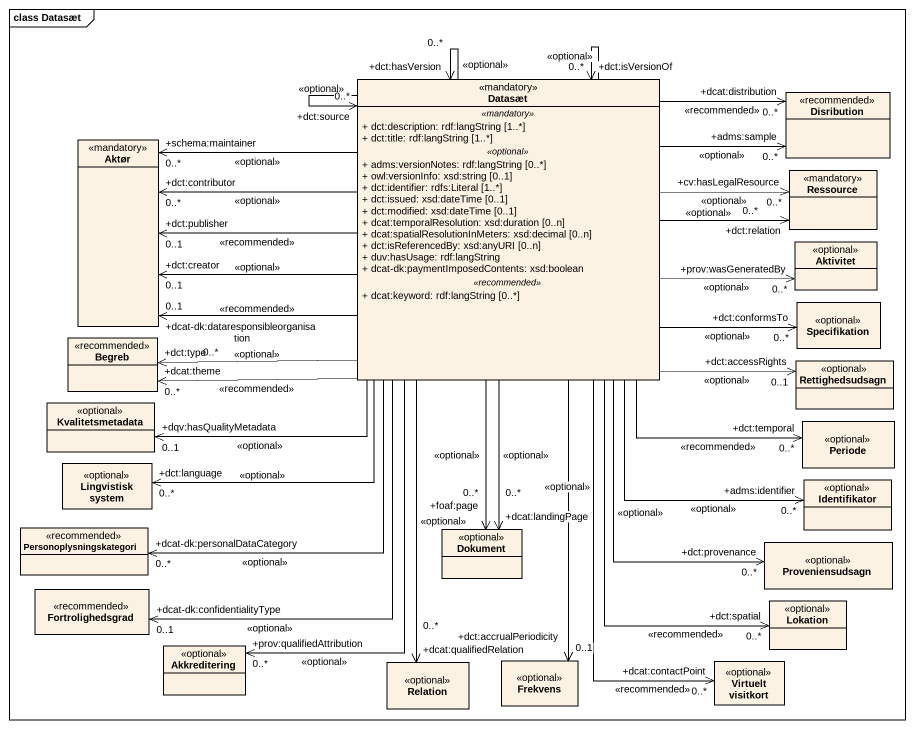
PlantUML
@startuml
mainframe class Datasæt
hide circle
hide empty members
skinparam classAttributeIconSize 0
class Datasæt <<mandatory>> {
  .. <<mandatory>> ..
  + dct:description: rdf:langString [1..*]
  + dct:title: rdf:langString [1..*]
  .. <<optional>> ..
  + adms:versionNotes: rdf:langString [0..*]
  + owl:versionInfo: xsd:string [0..1]
  + dct:identifier: rdfs:Literal [1..*]
  + dct:issued: xsd:dateTime [0..1]
  + dct:modified: xsd:dateTime [0..1]
  + dcat:temporalResolution: xsd:duration [0..n]
  + dcat:spatialResolutionInMeters: xsd:decimal [0..n]
  + dct:isReferencedBy: xsd:anyURI [0..n]
  + duv:hasUsage: rdf:langString
  + dcat-dk:paymentImposedContents: xsd:boolean
  .. <<recommended>> ..
  + dcat:keyword: rdf:langString [0..*]
}
class Disribution <<recommended>>
class Aktør <<mandatory>>
class Ressource <<mandatory>>
class Aktivitet <<optional>>
class Specifikation <<optional>>
class Begreb <<recommended>>
class Rettighedsudsagn <<optional>>
class Kvalitetsmetadata <<optional>>
class Periode <<optional>>
class "Lingvistisk system" as Lingvistisk_system <<optional>>
class Identifikator <<optional>>
class Personoplysningskategori <<recommended>>
class Dokument <<optional>>
class Proveniensudsagn <<optional>>
class Fortrolighedsgrad <<recommended>>
class Lokation <<optional>>
class Akkreditering <<optional>>
class Relation <<optional>>
class Frekvens <<optional>>
class "Virtuelt visitkort" as Virtuelt_visitkort <<optional>>
Datasæt --> "+dct:isVersionOf\n0..*" Datasæt : <<optional>>
Datasæt --> "+dct:source\n0..*" Datasæt : <<optional>>
Datasæt --> "+dct:hasVersion\n0..*" Datasæt : <<optional>>
Datasæt -right-> "+adms:sample\n0..*" Disribution : <<optional>>
Datasæt -right-> "+dcat:distribution\n0..*" Disribution : <<recommended>>
Datasæt -left-> "+dct:publisher\n0..1" Aktør : <<recommended>>
Datasæt -left-> "+schema:maintainer\n0..*" Aktør : <<optional>>
Datasæt -left-> "+dct:creator\n0..1" Aktør : <<optional>>
Datasæt -left-> "+dcat-dk:dataresponsibleorganisation\n0..1" Aktør : <<recommended>>
Datasæt -left-> "+dct:contributor\n0..*" Aktør : <<optional>>
Datasæt -right-> "+cv:hasLegalResource\n0..*" Ressource : <<optional>>
Datasæt -right-> "+dct:relation\n0..*" Ressource : <<optional>>
Datasæt -right-> "+prov:wasGeneratedBy\n0..*" Aktivitet : <<optional>>
Datasæt -right-> "+dct:conformsTo\n0..*" Specifikation : <<optional>>
Datasæt -left-> "+dcat:theme\n0..*" Begreb : <<recommended>>
Datasæt -left-> "+dct:type\n0..*" Begreb : <<optional>>
Datasæt -right-> "+dct:accessRights\n0..1" Rettighedsudsagn : <<optional>>
Datasæt -left-> "+dqv:hasQualityMetadata\n0..1" Kvalitetsmetadata : <<optional>>
Datasæt --> "+dct:temporal\n0..*" Periode : <<recommended>>
Datasæt --> "+dct:language\n0..*" Lingvistisk_system : <<optional>>
Datasæt --> "+adms:identifier\n0..*" Identifikator : <<optional>>
Datasæt --> "+dcat-dk:personalDataCategory\n0..*" Personoplysningskategori : <<optional>>
Datasæt --> "+dcat:landingPage\n0..*" Dokument : <<optional>>
Datasæt --> "+foaf:page\n0..*" Dokument : <<optional>>
Datasæt --> "+dct:provenance\n0..*" Proveniensudsagn : <<optional>>
Datasæt --> "+dcat-dk:confidentialityType\n0..1" Fortrolighedsgrad : <<optional>>
Datasæt --> "+dct:spatial\n0..*" Lokation : <<recommended>>
Datasæt --> "+prov:qualifiedAttribution\n0..*" Akkreditering : <<optional>>
Datasæt --> "+dcat:qualifiedRelation\n0..*" Relation : <<optional>>
Datasæt --> "+dct:accrualPeriodicity\n0..1" Frekvens : <<optional>>
Datasæt --> "+dcat:contactPoint\n0..*" Virtuelt_visitkort : <<recommended>>
@enduml
